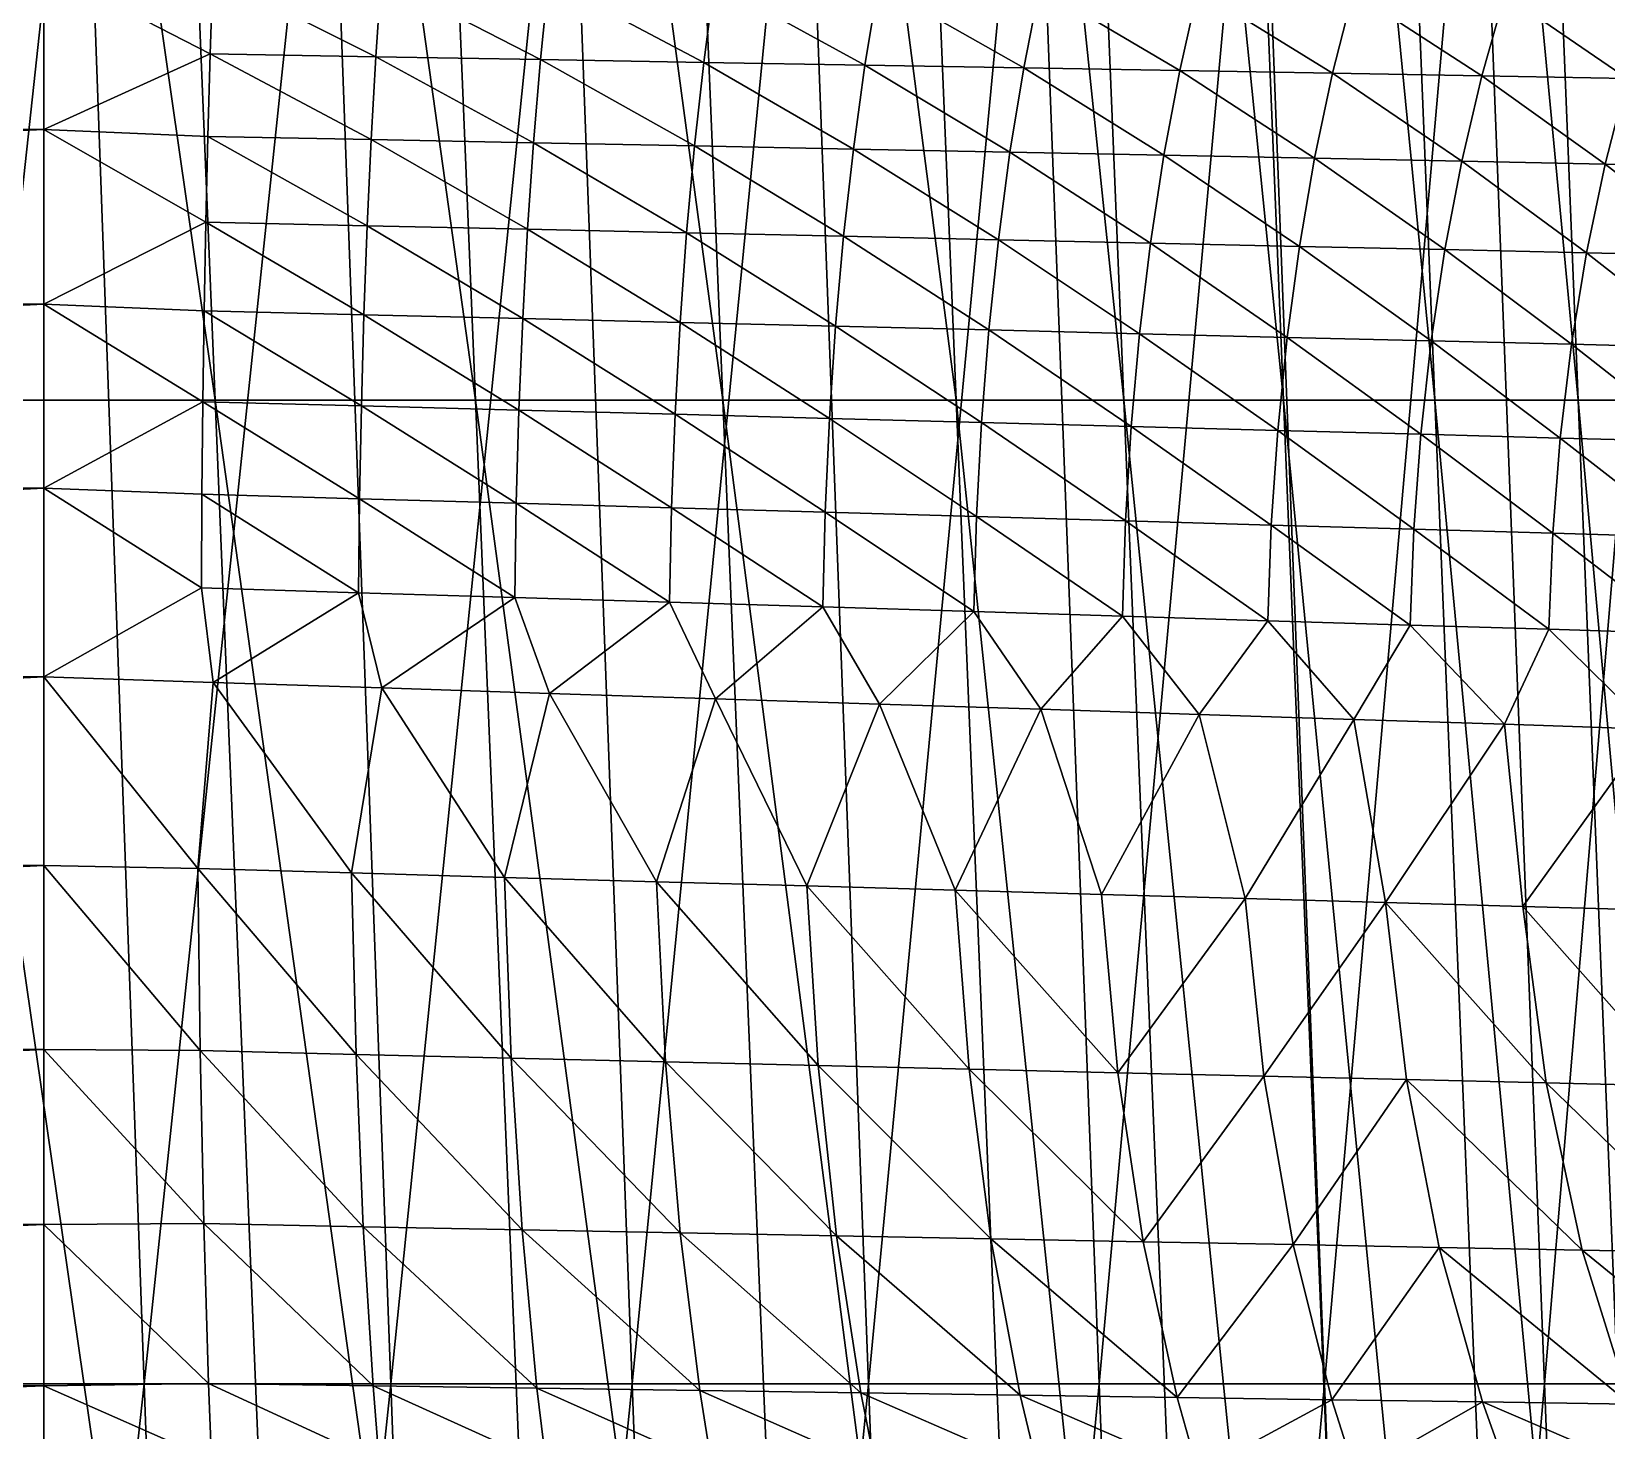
# Model space of a CAD drawing. Extents: x -53 to 3.8, y 0 to 88.2.
# Drawn here: x -8.336 to -5.725, y 11.463 to 13.783 of the extents above; entities that cross this region are included whole.
import ezdxf

# ---------------------------------------------------------------- set-up
doc = ezdxf.new("R2010")
doc.units = 0

msp = doc.modelspace()

# ---------------------------------------------------------------- linework, layer by layer
for points in [[(-8.03181, 13.1717, 22.8157), (-8.66363, 17.5623, 22.6966), (-8.21186, 17.5623, 22.1223)], [(-8.48517, 13.1717, 23.4017), (-8.66363, 17.5623, 22.6966), (-8.03181, 13.1717, 22.8157)], [(-7.60008, 13.1717, 22.2136), (-8.21186, 17.5623, 22.1223), (-7.78112, 17.5623, 21.5322)], [(-8.03181, 13.1717, 22.8157), (-8.21186, 17.5623, 22.1223), (-7.60008, 13.1717, 22.2136)], [(-7.78112, 17.5623, 21.5322), (-7.19036, 13.1717, 21.5965), (-7.60008, 13.1717, 22.2136)], [(-7.37176, 17.5623, 20.9272), (-7.19036, 13.1717, 21.5965), (-7.78112, 17.5623, 21.5322)], [(-7.37176, 17.5623, 20.9272), (-6.80306, 13.1717, 20.9651), (-7.19036, 13.1717, 21.5965)], [(-6.9842, 17.5623, 20.3082), (-6.80306, 13.1717, 20.9651), (-7.37176, 17.5623, 20.9272)], [(-6.9842, 17.5623, 20.3082), (-6.52513, 13.1717, 20.4784), (-6.80306, 13.1717, 20.9651)], [(-6.70566, 17.5623, 19.8308), (-6.52513, 13.1717, 20.4784), (-6.9842, 17.5623, 20.3082)], [(-6.70566, 17.5623, 19.8308), (-6.26048, 13.1717, 19.9843), (-6.52513, 13.1717, 20.4784)], [(-6.44004, 17.5623, 19.3463), (-6.26048, 13.1717, 19.9843), (-6.70566, 17.5623, 19.8308)], [(-6.44004, 17.5623, 19.3463), (-6.0093, 13.1717, 19.4834), (-6.26048, 13.1717, 19.9843)], [(-6.18752, 17.5623, 18.8548), (-6.0093, 13.1717, 19.4834), (-6.44004, 17.5623, 19.3463)], [(-6.18752, 17.5623, 18.8548), (-5.77178, 13.1717, 18.9759), (-6.0093, 13.1717, 19.4834)], [(-5.94829, 17.5623, 18.3568), (-5.77178, 13.1717, 18.9759), (-6.18752, 17.5623, 18.8548)], [(-5.94829, 17.5623, 18.3568), (-5.5481, 13.1717, 18.4622), (-5.77178, 13.1717, 18.9759)], [(-5.72253, 17.5623, 17.8527), (-5.5481, 13.1717, 18.4622), (-5.94829, 17.5623, 18.3568)], [(-46.3078, 10.7126), (-5.90286, 14.7126), (-2.82602, 10.7126)], [(-43.253, 14.7126), (-5.90286, 14.7126), (-46.3078, 10.7126)], [(-5.90286, 14.7126), (-5.53618, 14.7288), (-2.82602, 10.7126)], [(-8.56657, 11.5406, 29.5499), (-8.25328, 14.4258, 28.6869), (-8.66846, 14.4258, 29.0465)], [(-8.14959, 11.5406, 29.1863), (-8.25328, 14.4258, 28.6869), (-8.56657, 11.5406, 29.5499)], [(-8.14959, 11.5406, 29.1863), (-7.8462, 14.4258, 28.3182), (-8.25328, 14.4258, 28.6869)], [(-7.74082, 11.5406, 28.8134), (-7.8462, 14.4258, 28.3182), (-8.14959, 11.5406, 29.1863)], [(-7.74082, 11.5406, 28.8134), (-7.44742, 14.4258, 27.9405), (-7.8462, 14.4258, 28.3182)], [(-7.34049, 11.5406, 28.4315), (-7.44742, 14.4258, 27.9405), (-7.74082, 11.5406, 28.8134)], [(-7.34049, 11.5406, 28.4315), (-7.05715, 14.4258, 27.5541), (-7.44742, 14.4258, 27.9405)], [(-7.05715, 14.4258, 27.5541), (-7.34049, 11.5406, 28.4315), (-6.94881, 11.5406, 28.0408)], [(-6.67561, 14.4258, 27.1591), (-7.05715, 14.4258, 27.5541), (-6.94881, 11.5406, 28.0408)], [(-6.94881, 11.5406, 28.0408), (-6.56598, 11.5406, 27.6415), (-6.67561, 14.4258, 27.1591)], [(-6.56598, 11.5406, 27.6415), (-6.30299, 14.4258, 26.7558), (-6.67561, 14.4258, 27.1591)], [(-6.56598, 11.5406, 27.6415), (-6.19222, 11.5406, 27.2336), (-6.30299, 14.4258, 26.7558)], [(-6.19222, 11.5406, 27.2336), (-5.93951, 14.4258, 26.3441), (-6.30299, 14.4258, 26.7558)], [(-6.19222, 11.5406, 27.2336), (-5.82774, 11.5406, 26.8175), (-5.93951, 14.4258, 26.3441)], [(-5.82774, 11.5406, 26.8175), (-5.58549, 14.4258, 25.9244), (-5.93951, 14.4258, 26.3441)], [(-5.82774, 11.5406, 26.8175), (-5.47287, 11.5406, 26.3932), (-5.58549, 14.4258, 25.9244)], [(-8.31588, 13.8882, 3.61803), (-14.5826, 13.6206, 3.78201), (-8.31588, 13.6206, 3.78201)], [(-14.5826, 13.8882, 3.61803), (-14.5826, 13.6206, 3.78201), (-8.31588, 13.8882, 3.61803)], [(-8.31588, 13.8882, 3.61803), (-8.04008, 13.746, 3.71939), (-8.03564, 13.8765, 3.63357)], [(-8.31588, 13.8882, 3.61803), (-8.31588, 13.6206, 3.78201), (-8.04008, 13.746, 3.71939)], [(-8.03564, 13.8765, 3.63357), (-8.04008, 13.746, 3.71939), (-7.76531, 13.7413, 3.7436)], [(-8.03564, 13.8765, 3.63357), (-7.76531, 13.7413, 3.7436), (-7.75645, 13.8724, 3.65824)], [(-7.75645, 13.8724, 3.65824), (-7.76531, 13.7413, 3.7436), (-7.4923, 13.7366, 3.78192)], [(-7.4923, 13.7366, 3.78192), (-7.47905, 13.8683, 3.69725), (-7.75645, 13.8724, 3.65824)], [(-7.22178, 13.7319, 3.83426), (-7.47905, 13.8683, 3.69725), (-7.4923, 13.7366, 3.78192)], [(-7.2042, 13.8642, 3.7505), (-7.47905, 13.8683, 3.69725), (-7.22178, 13.7319, 3.83426)], [(-7.2042, 13.8642, 3.7505), (-7.22178, 13.7319, 3.83426), (-6.95451, 13.7273, 3.90049)], [(-6.93264, 13.8601, 3.81787), (-7.2042, 13.8642, 3.7505), (-6.95451, 13.7273, 3.90049)], [(-6.69116, 13.7227, 3.98037), (-6.93264, 13.8601, 3.81787), (-6.95451, 13.7273, 3.90049)], [(-6.66509, 13.8561, 3.89911), (-6.93264, 13.8601, 3.81787), (-6.69116, 13.7227, 3.98037)], [(-6.43243, 13.7182, 4.07363), (-6.66509, 13.8561, 3.89911), (-6.69116, 13.7227, 3.98037)], [(-6.40223, 13.8521, 3.99394), (-6.66509, 13.8561, 3.89911), (-6.43243, 13.7182, 4.07363)], [(-6.17898, 13.7138, 4.17999), (-6.40223, 13.8521, 3.99394), (-6.43243, 13.7182, 4.07363)], [(-6.14475, 13.8483, 4.10209), (-6.40223, 13.8521, 3.99394), (-6.17898, 13.7138, 4.17999)], [(-5.93148, 13.7094, 4.29918), (-6.14475, 13.8483, 4.10209), (-6.17898, 13.7138, 4.17999)], [(-5.89332, 13.8444, 4.22326), (-6.14475, 13.8483, 4.10209), (-5.93148, 13.7094, 4.29918)], [(-5.69062, 13.7052, 4.43093), (-5.89332, 13.8444, 4.22326), (-5.93148, 13.7094, 4.29918)], [(-5.64863, 13.8407, 4.35719), (-5.89332, 13.8444, 4.22326), (-5.69062, 13.7052, 4.43093)], [(-8.31588, 13.6206, 3.78201), (-8.04399, 13.6091, 3.79482), (-8.04008, 13.746, 3.71939)], [(-8.04008, 13.746, 3.71939), (-8.04399, 13.6091, 3.79482), (-7.77309, 13.6038, 3.81854)], [(-8.04008, 13.746, 3.71939), (-7.77309, 13.6038, 3.81854), (-7.76531, 13.7413, 3.7436)], [(-7.76531, 13.7413, 3.7436), (-7.77309, 13.6038, 3.81854), (-7.50392, 13.5985, 3.85617)], [(-7.76531, 13.7413, 3.7436), (-7.50392, 13.5985, 3.85617), (-7.4923, 13.7366, 3.78192)], [(-7.4923, 13.7366, 3.78192), (-7.50392, 13.5985, 3.85617), (-7.23718, 13.5933, 3.90762)], [(-7.23718, 13.5933, 3.90762), (-7.22178, 13.7319, 3.83426), (-7.4923, 13.7366, 3.78192)], [(-6.97363, 13.5881, 3.97276), (-7.22178, 13.7319, 3.83426), (-7.23718, 13.5933, 3.90762)], [(-6.95451, 13.7273, 3.90049), (-7.22178, 13.7319, 3.83426), (-6.97363, 13.5881, 3.97276)], [(-6.71394, 13.583, 4.05138), (-6.95451, 13.7273, 3.90049), (-6.97363, 13.5881, 3.97276)], [(-6.69116, 13.7227, 3.98037), (-6.95451, 13.7273, 3.90049), (-6.71394, 13.583, 4.05138)], [(-6.45879, 13.5779, 4.14318), (-6.69116, 13.7227, 3.98037), (-6.71394, 13.583, 4.05138)], [(-6.43243, 13.7182, 4.07363), (-6.69116, 13.7227, 3.98037), (-6.45879, 13.5779, 4.14318)], [(-6.20882, 13.573, 4.24791), (-6.43243, 13.7182, 4.07363), (-6.45879, 13.5779, 4.14318)], [(-6.17898, 13.7138, 4.17999), (-6.43243, 13.7182, 4.07363), (-6.20882, 13.573, 4.24791)], [(-5.96472, 13.5681, 4.36529), (-6.17898, 13.7138, 4.17999), (-6.20882, 13.573, 4.24791)], [(-5.93148, 13.7094, 4.29918), (-6.17898, 13.7138, 4.17999), (-5.96472, 13.5681, 4.36529)], [(-5.72715, 13.5633, 4.49507), (-5.93148, 13.7094, 4.29918), (-5.96472, 13.5681, 4.36529)], [(-5.69062, 13.7052, 4.43093), (-5.93148, 13.7094, 4.29918), (-5.72715, 13.5633, 4.49507)], [(-5.49679, 13.5587, 4.63692), (-5.69062, 13.7052, 4.43093), (-5.72715, 13.5633, 4.49507)], [(-8.31588, 13.6206, 3.78201), (-14.5826, 13.3307, 3.90211), (-8.31588, 13.3307, 3.90211)], [(-14.5826, 13.6206, 3.78201), (-14.5826, 13.3307, 3.90211), (-8.31588, 13.6206, 3.78201)], [(-8.31588, 13.6206, 3.78201), (-8.04733, 13.4668, 3.85932), (-8.04399, 13.6091, 3.79482)], [(-8.31588, 13.6206, 3.78201), (-8.31588, 13.3307, 3.90211), (-8.04733, 13.4668, 3.85932)], [(-8.04399, 13.6091, 3.79482), (-8.04733, 13.4668, 3.85932), (-7.77974, 13.4609, 3.88252)], [(-8.04399, 13.6091, 3.79482), (-7.77974, 13.4609, 3.88252), (-7.77309, 13.6038, 3.81854)], [(-7.77309, 13.6038, 3.81854), (-7.77974, 13.4609, 3.88252), (-7.51382, 13.4551, 3.91946)], [(-7.77309, 13.6038, 3.81854), (-7.51382, 13.4551, 3.91946), (-7.50392, 13.5985, 3.85617)], [(-7.50392, 13.5985, 3.85617), (-7.51382, 13.4551, 3.91946), (-7.25029, 13.4493, 3.97005)], [(-7.50392, 13.5985, 3.85617), (-7.25029, 13.4493, 3.97005), (-7.23718, 13.5933, 3.90762)], [(-7.23718, 13.5933, 3.90762), (-7.25029, 13.4493, 3.97005), (-6.98988, 13.4435, 4.03417)], [(-6.98988, 13.4435, 4.03417), (-6.97363, 13.5881, 3.97276), (-7.23718, 13.5933, 3.90762)], [(-6.73327, 13.4378, 4.11161), (-6.97363, 13.5881, 3.97276), (-6.98988, 13.4435, 4.03417)], [(-6.73327, 13.4378, 4.11161), (-6.71394, 13.583, 4.05138), (-6.97363, 13.5881, 3.97276)], [(-6.48111, 13.4322, 4.20208), (-6.71394, 13.583, 4.05138), (-6.73327, 13.4378, 4.11161)], [(-6.45879, 13.5779, 4.14318), (-6.71394, 13.583, 4.05138), (-6.48111, 13.4322, 4.20208)], [(-6.23406, 13.4267, 4.30534), (-6.45879, 13.5779, 4.14318), (-6.48111, 13.4322, 4.20208)], [(-6.20882, 13.573, 4.24791), (-6.45879, 13.5779, 4.14318), (-6.23406, 13.4267, 4.30534)], [(-5.99278, 13.4213, 4.42111), (-6.20882, 13.573, 4.24791), (-6.23406, 13.4267, 4.30534)], [(-5.96472, 13.5681, 4.36529), (-6.20882, 13.573, 4.24791), (-5.99278, 13.4213, 4.42111)], [(-5.75794, 13.4161, 4.54913), (-5.96472, 13.5681, 4.36529), (-5.99278, 13.4213, 4.42111)], [(-5.72715, 13.5633, 4.49507), (-5.96472, 13.5681, 4.36529), (-5.75794, 13.4161, 4.54913)], [(-5.5302, 13.411, 4.68911), (-5.72715, 13.5633, 4.49507), (-5.75794, 13.4161, 4.54913)], [(-5.49679, 13.5587, 4.63692), (-5.72715, 13.5633, 4.49507), (-5.5302, 13.411, 4.68911)], [(-8.31588, 13.3307, 3.90211), (-8.05008, 13.3199, 3.91243), (-8.04733, 13.4668, 3.85932)], [(-8.04733, 13.4668, 3.85932), (-8.05008, 13.3199, 3.91243), (-7.78519, 13.3134, 3.93508)], [(-8.04733, 13.4668, 3.85932), (-7.78519, 13.3134, 3.93508), (-7.77974, 13.4609, 3.88252)], [(-7.77974, 13.4609, 3.88252), (-7.78519, 13.3134, 3.93508), (-7.52193, 13.307, 3.97132)], [(-7.77974, 13.4609, 3.88252), (-7.52193, 13.307, 3.97132), (-7.51382, 13.4551, 3.91946)], [(-7.51382, 13.4551, 3.91946), (-7.52193, 13.307, 3.97132), (-7.261, 13.3006, 4.02109)], [(-7.51382, 13.4551, 3.91946), (-7.261, 13.3006, 4.02109), (-7.25029, 13.4493, 3.97005)], [(-7.25029, 13.4493, 3.97005), (-7.261, 13.3006, 4.02109), (-7.00313, 13.2943, 4.08426)], [(-7.25029, 13.4493, 3.97005), (-7.00313, 13.2943, 4.08426), (-6.98988, 13.4435, 4.03417)], [(-6.98988, 13.4435, 4.03417), (-7.00313, 13.2943, 4.08426), (-6.74899, 13.2881, 4.16062)], [(-6.74899, 13.2881, 4.16062), (-6.73327, 13.4378, 4.11161), (-6.98988, 13.4435, 4.03417)], [(-6.49923, 13.2819, 4.2499), (-6.73327, 13.4378, 4.11161), (-6.74899, 13.2881, 4.16062)], [(-6.49923, 13.2819, 4.2499), (-6.48111, 13.4322, 4.20208), (-6.73327, 13.4378, 4.11161)], [(-6.2545, 13.2759, 4.35185), (-6.48111, 13.4322, 4.20208), (-6.49923, 13.2819, 4.2499)], [(-6.2545, 13.2759, 4.35185), (-6.23406, 13.4267, 4.30534), (-6.48111, 13.4322, 4.20208)], [(-6.01546, 13.27, 4.4662), (-6.23406, 13.4267, 4.30534), (-6.2545, 13.2759, 4.35185)], [(-5.99278, 13.4213, 4.42111), (-6.23406, 13.4267, 4.30534), (-6.01546, 13.27, 4.4662)], [(-5.78276, 13.2643, 4.59271), (-5.99278, 13.4213, 4.42111), (-6.01546, 13.27, 4.4662)], [(-5.75794, 13.4161, 4.54913), (-5.99278, 13.4213, 4.42111), (-5.78276, 13.2643, 4.59271)], [(-5.55707, 13.2587, 4.73107), (-5.75794, 13.4161, 4.54913), (-5.78276, 13.2643, 4.59271)], [(-5.5302, 13.411, 4.68911), (-5.75794, 13.4161, 4.54913), (-5.55707, 13.2587, 4.73107)], [(-8.31588, 13.3307, 3.90211), (-14.5826, 13.0255, 3.97538), (-8.31588, 13.0255, 3.97538)], [(-14.5826, 13.3307, 3.90211), (-14.5826, 13.0255, 3.97538), (-8.31588, 13.3307, 3.90211)], [(-8.31588, 13.3307, 3.90211), (-8.05223, 13.1692, 3.95391), (-8.05008, 13.3199, 3.91243)], [(-8.31588, 13.3307, 3.90211), (-8.31588, 13.0255, 3.97538), (-8.05223, 13.1692, 3.95391)], [(-8.05008, 13.3199, 3.91243), (-8.05223, 13.1692, 3.95391), (-7.78944, 13.1622, 3.97598)], [(-8.05008, 13.3199, 3.91243), (-7.78944, 13.1622, 3.97598), (-7.78519, 13.3134, 3.93508)], [(-7.78519, 13.3134, 3.93508), (-7.78944, 13.1622, 3.97598), (-7.52822, 13.1552, 4.01154)], [(-7.78519, 13.3134, 3.93508), (-7.52822, 13.1552, 4.01154), (-7.52193, 13.307, 3.97132)], [(-7.52193, 13.307, 3.97132), (-7.52822, 13.1552, 4.01154), (-7.26928, 13.1483, 4.06052)], [(-7.52193, 13.307, 3.97132), (-7.26928, 13.1483, 4.06052), (-7.261, 13.3006, 4.02109)], [(-7.261, 13.3006, 4.02109), (-7.26928, 13.1483, 4.06052), (-7.01333, 13.1415, 4.12281)], [(-7.261, 13.3006, 4.02109), (-7.01333, 13.1415, 4.12281), (-7.00313, 13.2943, 4.08426)], [(-7.00313, 13.2943, 4.08426), (-7.01333, 13.1415, 4.12281), (-6.76104, 13.1347, 4.19819)], [(-7.00313, 13.2943, 4.08426), (-6.76104, 13.1347, 4.19819), (-6.74899, 13.2881, 4.16062)], [(-6.74899, 13.2881, 4.16062), (-6.76104, 13.1347, 4.19819), (-6.51306, 13.1281, 4.28641)], [(-6.51306, 13.1281, 4.28641), (-6.49923, 13.2819, 4.2499), (-6.74899, 13.2881, 4.16062)], [(-6.27004, 13.1215, 4.38723), (-6.49923, 13.2819, 4.2499), (-6.51306, 13.1281, 4.28641)], [(-6.27004, 13.1215, 4.38723), (-6.2545, 13.2759, 4.35185), (-6.49923, 13.2819, 4.2499)], [(-6.03263, 13.1152, 4.50037), (-6.2545, 13.2759, 4.35185), (-6.27004, 13.1215, 4.38723)], [(-6.03263, 13.1152, 4.50037), (-6.01546, 13.27, 4.4662), (-6.2545, 13.2759, 4.35185)], [(-5.80149, 13.1089, 4.6256), (-6.01546, 13.27, 4.4662), (-6.03263, 13.1152, 4.50037)], [(-5.80149, 13.1089, 4.6256), (-5.78276, 13.2643, 4.59271), (-6.01546, 13.27, 4.4662)], [(-5.57728, 13.1029, 4.76263), (-5.78276, 13.2643, 4.59271), (-5.80149, 13.1089, 4.6256)], [(-5.55707, 13.2587, 4.73107), (-5.78276, 13.2643, 4.59271), (-5.57728, 13.1029, 4.76263)], [(-8.95959, 13.1717, 23.9708), (-8.3067, 8.78113, 24.1069), (-8.78331, 8.78113, 24.6875)], [(-8.48517, 13.1717, 23.4017), (-8.3067, 8.78113, 24.1069), (-8.95959, 13.1717, 23.9708)], [(-7.85175, 8.78113, 23.5091), (-8.48517, 13.1717, 23.4017), (-8.03181, 13.1717, 22.8157)], [(-8.3067, 8.78113, 24.1069), (-8.48517, 13.1717, 23.4017), (-7.85175, 8.78113, 23.5091)], [(-8.31588, 13.0255, 3.97538), (-8.05376, 13.0157, 3.98358), (-8.05223, 13.1692, 3.95391)], [(-8.05223, 13.1692, 3.95391), (-8.05376, 13.0157, 3.98358), (-7.79246, 13.0082, 4.00504)], [(-8.05223, 13.1692, 3.95391), (-7.79246, 13.0082, 4.00504), (-7.78944, 13.1622, 3.97598)], [(-7.41904, 8.78113, 22.895), (-8.03181, 13.1717, 22.8157), (-7.60008, 13.1717, 22.2136)], [(-7.85175, 8.78113, 23.5091), (-8.03181, 13.1717, 22.8157), (-7.41904, 8.78113, 22.895)], [(-7.60008, 13.1717, 22.2136), (-7.00896, 8.78113, 22.2657), (-7.41904, 8.78113, 22.895)], [(-7.19036, 13.1717, 21.5965), (-7.00896, 8.78113, 22.2657), (-7.60008, 13.1717, 22.2136)], [(-7.19036, 13.1717, 21.5965), (-6.62192, 8.78113, 21.622), (-7.00896, 8.78113, 22.2657)], [(-6.80306, 13.1717, 20.9651), (-6.62192, 8.78113, 21.622), (-7.19036, 13.1717, 21.5965)], [(-6.80306, 13.1717, 20.9651), (-6.3446, 8.78113, 21.1259), (-6.62192, 8.78113, 21.622)], [(-6.52513, 13.1717, 20.4784), (-6.3446, 8.78113, 21.1259), (-6.80306, 13.1717, 20.9651)], [(-6.52513, 13.1717, 20.4784), (-6.08092, 8.78113, 20.6224), (-6.3446, 8.78113, 21.1259)], [(-6.26048, 13.1717, 19.9843), (-6.08092, 8.78113, 20.6224), (-6.52513, 13.1717, 20.4784)], [(-6.26048, 13.1717, 19.9843), (-5.83108, 8.78113, 20.112), (-6.08092, 8.78113, 20.6224)], [(-6.0093, 13.1717, 19.4834), (-5.83108, 8.78113, 20.112), (-6.26048, 13.1717, 19.9843)], [(-6.0093, 13.1717, 19.4834), (-5.59527, 8.78113, 19.5949), (-5.83108, 8.78113, 20.112)], [(-5.77178, 13.1717, 18.9759), (-5.59527, 8.78113, 19.5949), (-6.0093, 13.1717, 19.4834)], [(-5.77178, 13.1717, 18.9759), (-5.37368, 8.78113, 19.0717), (-5.59527, 8.78113, 19.5949)], [(-5.5481, 13.1717, 18.4622), (-5.37368, 8.78113, 19.0717), (-5.77178, 13.1717, 18.9759)], [(-7.78944, 13.1622, 3.97598), (-7.79246, 13.0082, 4.00504), (-7.53266, 13.0007, 4.03992)], [(-7.78944, 13.1622, 3.97598), (-7.53266, 13.0007, 4.03992), (-7.52822, 13.1552, 4.01154)], [(-7.52822, 13.1552, 4.01154), (-7.53266, 13.0007, 4.03992), (-7.27508, 12.9933, 4.08815)], [(-7.52822, 13.1552, 4.01154), (-7.27508, 12.9933, 4.08815), (-7.26928, 13.1483, 4.06052)], [(-7.26928, 13.1483, 4.06052), (-7.27508, 12.9933, 4.08815), (-7.02043, 12.986, 4.14964)], [(-7.26928, 13.1483, 4.06052), (-7.02043, 12.986, 4.14964), (-7.01333, 13.1415, 4.12281)], [(-7.01333, 13.1415, 4.12281), (-7.02043, 12.986, 4.14964), (-6.76937, 12.9787, 4.22416)], [(-7.01333, 13.1415, 4.12281), (-6.76937, 12.9787, 4.22416), (-6.76104, 13.1347, 4.19819)], [(-6.76104, 13.1347, 4.19819), (-6.76937, 12.9787, 4.22416), (-6.52255, 12.9716, 4.31147)], [(-6.76104, 13.1347, 4.19819), (-6.52255, 12.9716, 4.31147), (-6.51306, 13.1281, 4.28641)], [(-6.51306, 13.1281, 4.28641), (-6.52255, 12.9716, 4.31147), (-6.28063, 12.9646, 4.41132)], [(-6.28063, 12.9646, 4.41132), (-6.27004, 13.1215, 4.38723), (-6.51306, 13.1281, 4.28641)], [(-6.04425, 12.9577, 4.52347), (-6.27004, 13.1215, 4.38723), (-6.28063, 12.9646, 4.41132)], [(-6.04425, 12.9577, 4.52347), (-6.03263, 13.1152, 4.50037), (-6.27004, 13.1215, 4.38723)], [(-5.81406, 12.951, 4.64767), (-6.03263, 13.1152, 4.50037), (-6.04425, 12.9577, 4.52347)], [(-5.81406, 12.951, 4.64767), (-5.80149, 13.1089, 4.6256), (-6.03263, 13.1152, 4.50037)], [(-5.59073, 12.9446, 4.78364), (-5.80149, 13.1089, 4.6256), (-5.81406, 12.951, 4.64767)], [(-5.59073, 12.9446, 4.78364), (-5.57728, 13.1029, 4.76263), (-5.80149, 13.1089, 4.6256)], [(-8.31588, 13.0255, 3.97538), (-14.5826, 12.7126, 4), (-8.31588, 12.7126, 4)], [(-14.5826, 13.0255, 3.97538), (-14.5826, 12.7126, 4), (-8.31588, 13.0255, 3.97538)], [(-8.31588, 13.0255, 3.97538), (-8.05468, 12.8604, 4.00125), (-8.05376, 13.0157, 3.98358)], [(-8.31588, 13.0255, 3.97538), (-8.31588, 12.7126, 4), (-8.05468, 12.8604, 4.00125)], [(-8.05376, 13.0157, 3.98358), (-8.05468, 12.8604, 4.00125), (-7.79422, 12.8524, 4.02208)], [(-8.05376, 13.0157, 3.98358), (-7.79422, 12.8524, 4.02208), (-7.79246, 13.0082, 4.00504)], [(-7.79246, 13.0082, 4.00504), (-7.79422, 12.8524, 4.02208), (-7.53523, 12.8445, 4.0563)], [(-7.79246, 13.0082, 4.00504), (-7.53523, 12.8445, 4.0563), (-7.53266, 13.0007, 4.03992)], [(-7.53266, 13.0007, 4.03992), (-7.53523, 12.8445, 4.0563), (-7.27838, 12.8366, 4.10383)], [(-7.53266, 13.0007, 4.03992), (-7.27838, 12.8366, 4.10383), (-7.27508, 12.9933, 4.08815)], [(-7.27508, 12.9933, 4.08815), (-7.27838, 12.8366, 4.10383), (-7.02439, 12.8288, 4.16458)], [(-7.27508, 12.9933, 4.08815), (-7.02439, 12.8288, 4.16458), (-7.02043, 12.986, 4.14964)], [(-7.02043, 12.986, 4.14964), (-7.02439, 12.8288, 4.16458), (-6.77392, 12.8211, 4.23835)], [(-7.02043, 12.986, 4.14964), (-6.77392, 12.8211, 4.23835), (-6.76937, 12.9787, 4.22416)], [(-6.76937, 12.9787, 4.22416), (-6.77392, 12.8211, 4.23835), (-6.52764, 12.8135, 4.3249)], [(-6.76937, 12.9787, 4.22416), (-6.52764, 12.8135, 4.3249), (-6.52255, 12.9716, 4.31147)], [(-6.52255, 12.9716, 4.31147), (-6.52764, 12.8135, 4.3249), (-6.28619, 12.806, 4.42397)], [(-6.52255, 12.9716, 4.31147), (-6.28619, 12.806, 4.42397), (-6.28063, 12.9646, 4.41132)], [(-6.28063, 12.9646, 4.41132), (-6.28619, 12.806, 4.42397), (-6.05021, 12.7987, 4.53534)], [(-6.05021, 12.7987, 4.53534), (-6.04425, 12.9577, 4.52347), (-6.28063, 12.9646, 4.41132)], [(-5.82038, 12.7917, 4.65877), (-6.04425, 12.9577, 4.52347), (-6.05021, 12.7987, 4.53534)], [(-5.82038, 12.7917, 4.65877), (-5.81406, 12.951, 4.64767), (-6.04425, 12.9577, 4.52347)], [(-5.59734, 12.7848, 4.79397), (-5.81406, 12.951, 4.64767), (-5.82038, 12.7917, 4.65877)], [(-5.59734, 12.7848, 4.79397), (-5.59073, 12.9446, 4.78364), (-5.81406, 12.951, 4.64767)], [(-8.05468, 12.8604, 4.00125), (-8.31588, 12.7126, 4), (-8.03533, 12.7036, 4.00782)], [(-8.05468, 12.8604, 4.00125), (-8.03533, 12.7036, 4.00782), (-7.79422, 12.8524, 4.02208)], [(-7.79422, 12.8524, 4.02208), (-8.03533, 12.7036, 4.00782), (-7.75563, 12.6945, 4.0312)], [(-7.79422, 12.8524, 4.02208), (-7.75563, 12.6945, 4.0312), (-7.53523, 12.8445, 4.0563)], [(-7.53523, 12.8445, 4.0563), (-7.75563, 12.6945, 4.0312), (-7.47766, 12.6855, 4.07002)], [(-7.53523, 12.8445, 4.0563), (-7.47766, 12.6855, 4.07002), (-7.27838, 12.8366, 4.10383)], [(-7.27838, 12.8366, 4.10383), (-7.47766, 12.6855, 4.07002), (-7.20227, 12.6766, 4.12414)], [(-7.27838, 12.8366, 4.10383), (-7.20227, 12.6766, 4.12414), (-7.02439, 12.8288, 4.16458)], [(-7.02439, 12.8288, 4.16458), (-7.20227, 12.6766, 4.12414), (-6.93032, 12.6678, 4.19344)], [(-7.02439, 12.8288, 4.16458), (-6.93032, 12.6678, 4.19344), (-6.77392, 12.8211, 4.23835)], [(-6.77392, 12.8211, 4.23835), (-6.93032, 12.6678, 4.19344), (-6.6627, 12.6591, 4.27781)], [(-6.77392, 12.8211, 4.23835), (-6.6627, 12.6591, 4.27781), (-6.52764, 12.8135, 4.3249)], [(-6.52764, 12.8135, 4.3249), (-6.6627, 12.6591, 4.27781), (-6.40028, 12.6506, 4.37706)], [(-6.52764, 12.8135, 4.3249), (-6.40028, 12.6506, 4.37706), (-6.28619, 12.806, 4.42397)], [(-6.28619, 12.806, 4.42397), (-6.40028, 12.6506, 4.37706), (-6.14382, 12.6422, 4.49075)], [(-6.28619, 12.806, 4.42397), (-6.14382, 12.6422, 4.49075), (-6.05021, 12.7987, 4.53534)], [(-6.05021, 12.7987, 4.53534), (-6.14382, 12.6422, 4.49075), (-5.89405, 12.6341, 4.61846)], [(-5.89405, 12.6341, 4.61846), (-5.82038, 12.7917, 4.65877), (-6.05021, 12.7987, 4.53534)], [(-5.65174, 12.6263, 4.75973), (-5.82038, 12.7917, 4.65877), (-5.89405, 12.6341, 4.61846)], [(-5.59734, 12.7848, 4.79397), (-5.82038, 12.7917, 4.65877), (-5.65174, 12.6263, 4.75973)], [(-8.31588, 12.7126, 4), (-14.5826, 12.3998, 3.97538), (-8.31588, 12.3998, 3.97538)], [(-14.5826, 12.7126, 4), (-14.5826, 12.3998, 3.97538), (-8.31588, 12.7126, 4)], [(-8.31588, 12.7126, 4), (-8.06053, 12.3949, 3.98095), (-8.03533, 12.7036, 4.00782)], [(-8.31588, 12.3998, 3.97538), (-8.06053, 12.3949, 3.98095), (-8.31588, 12.7126, 4)], [(-8.06053, 12.3949, 3.98095), (-7.8057, 12.3876, 3.9991), (-8.03533, 12.7036, 4.00782)], [(-8.03533, 12.7036, 4.00782), (-7.8057, 12.3876, 3.9991), (-7.75563, 12.6945, 4.0312)], [(-7.8057, 12.3876, 3.9991), (-7.55205, 12.3803, 4.03001), (-7.75563, 12.6945, 4.0312)], [(-7.75563, 12.6945, 4.0312), (-7.55205, 12.3803, 4.03001), (-7.47766, 12.6855, 4.07002)], [(-7.55205, 12.3803, 4.03001), (-7.30022, 12.3731, 4.07361), (-7.47766, 12.6855, 4.07002)], [(-7.47766, 12.6855, 4.07002), (-7.30022, 12.3731, 4.07361), (-7.20227, 12.6766, 4.12414)], [(-7.30022, 12.3731, 4.07361), (-7.05086, 12.366, 4.1298), (-7.20227, 12.6766, 4.12414)], [(-7.20227, 12.6766, 4.12414), (-7.05086, 12.366, 4.1298), (-6.93032, 12.6678, 4.19344)], [(-7.05086, 12.366, 4.1298), (-6.80462, 12.359, 4.1985), (-6.93032, 12.6678, 4.19344)], [(-6.93032, 12.6678, 4.19344), (-6.80462, 12.359, 4.1985), (-6.6627, 12.6591, 4.27781)], [(-6.80462, 12.359, 4.1985), (-6.56216, 12.3521, 4.27966), (-6.6627, 12.6591, 4.27781)], [(-6.6627, 12.6591, 4.27781), (-6.56216, 12.3521, 4.27966), (-6.40028, 12.6506, 4.37706)], [(-6.56216, 12.3521, 4.27966), (-6.32395, 12.3453, 4.37312), (-6.40028, 12.6506, 4.37706)], [(-6.40028, 12.6506, 4.37706), (-6.32395, 12.3453, 4.37312), (-6.14382, 12.6422, 4.49075)], [(-6.32395, 12.3453, 4.37312), (-6.09107, 12.3386, 4.47833), (-6.14382, 12.6422, 4.49075)], [(-6.14382, 12.6422, 4.49075), (-6.09107, 12.3386, 4.47833), (-5.89405, 12.6341, 4.61846)], [(-5.89405, 12.6341, 4.61846), (-6.09107, 12.3386, 4.47833), (-5.86357, 12.3322, 4.59519)], [(-5.86357, 12.3322, 4.59519), (-5.65174, 12.6263, 4.75973), (-5.89405, 12.6341, 4.61846)], [(-5.64218, 12.3259, 4.72331), (-5.65174, 12.6263, 4.75973), (-5.86357, 12.3322, 4.59519)], [(-8.31588, 12.3998, 3.97538), (-14.5826, 12.0946, 3.90211), (-8.31588, 12.0946, 3.90211)], [(-14.5826, 12.3998, 3.97538), (-14.5826, 12.0946, 3.90211), (-8.31588, 12.3998, 3.97538)], [(-8.05686, 12.093, 3.90809), (-8.06053, 12.3949, 3.98095), (-8.31588, 12.3998, 3.97538)], [(-8.31588, 12.0946, 3.90211), (-8.05686, 12.093, 3.90809), (-8.31588, 12.3998, 3.97538)], [(-8.06053, 12.3949, 3.98095), (-7.79828, 12.0868, 3.92566), (-7.8057, 12.3876, 3.9991)], [(-7.79828, 12.0868, 3.92566), (-8.06053, 12.3949, 3.98095), (-8.05686, 12.093, 3.90809)], [(-7.8057, 12.3876, 3.9991), (-7.54081, 12.0805, 3.95621), (-7.55205, 12.3803, 4.03001)], [(-7.8057, 12.3876, 3.9991), (-7.79828, 12.0868, 3.92566), (-7.54081, 12.0805, 3.95621)], [(-7.55205, 12.3803, 4.03001), (-7.28511, 12.0744, 3.99964), (-7.30022, 12.3731, 4.07361)], [(-7.55205, 12.3803, 4.03001), (-7.54081, 12.0805, 3.95621), (-7.28511, 12.0744, 3.99964)], [(-7.30022, 12.3731, 4.07361), (-7.03184, 12.0683, 4.05589), (-7.05086, 12.366, 4.1298)], [(-7.30022, 12.3731, 4.07361), (-7.28511, 12.0744, 3.99964), (-7.03184, 12.0683, 4.05589)], [(-7.05086, 12.366, 4.1298), (-6.78165, 12.0623, 4.12487), (-6.80462, 12.359, 4.1985)], [(-7.05086, 12.366, 4.1298), (-7.03184, 12.0683, 4.05589), (-6.78165, 12.0623, 4.12487)], [(-6.80462, 12.359, 4.1985), (-6.53525, 12.0564, 4.20654), (-6.56216, 12.3521, 4.27966)], [(-6.80462, 12.359, 4.1985), (-6.78165, 12.0623, 4.12487), (-6.53525, 12.0564, 4.20654)], [(-6.56216, 12.3521, 4.27966), (-6.53525, 12.0564, 4.20654), (-6.32395, 12.3453, 4.37312)], [(-6.53525, 12.0564, 4.20654), (-6.2929, 12.0505, 4.30082), (-6.32395, 12.3453, 4.37312)], [(-6.32395, 12.3453, 4.37312), (-6.2929, 12.0505, 4.30082), (-6.09107, 12.3386, 4.47833)], [(-6.2929, 12.0505, 4.30082), (-6.05626, 12.0449, 4.40695), (-6.09107, 12.3386, 4.47833)], [(-6.09107, 12.3386, 4.47833), (-5.82485, 12.0394, 4.52503), (-5.86357, 12.3322, 4.59519)], [(-6.09107, 12.3386, 4.47833), (-6.05626, 12.0449, 4.40695), (-5.82485, 12.0394, 4.52503)], [(-5.86357, 12.3322, 4.59519), (-5.82485, 12.0394, 4.52503), (-5.5996, 12.034, 4.6546)], [(-5.5996, 12.034, 4.6546), (-5.64218, 12.3259, 4.72331), (-5.86357, 12.3322, 4.59519)], [(-8.31588, 12.0946, 3.90211), (-14.5826, 11.8047, 3.78201), (-8.31588, 11.8047, 3.78201)], [(-14.5826, 12.0946, 3.90211), (-14.5826, 11.8047, 3.78201), (-8.31588, 12.0946, 3.90211)], [(-8.05087, 11.8061, 3.7894), (-8.05686, 12.093, 3.90809), (-8.31588, 12.0946, 3.90211)], [(-8.31588, 11.8047, 3.78201), (-8.05087, 11.8061, 3.7894), (-8.31588, 12.0946, 3.90211)], [(-7.78627, 11.801, 3.80686), (-8.05686, 12.093, 3.90809), (-8.05087, 11.8061, 3.7894)], [(-7.79828, 12.0868, 3.92566), (-8.05686, 12.093, 3.90809), (-7.78627, 11.801, 3.80686)], [(-7.79828, 12.0868, 3.92566), (-7.52275, 11.7959, 3.8376), (-7.54081, 12.0805, 3.95621)], [(-7.78627, 11.801, 3.80686), (-7.52275, 11.7959, 3.8376), (-7.79828, 12.0868, 3.92566)], [(-7.54081, 12.0805, 3.95621), (-7.26099, 11.7908, 3.88155), (-7.28511, 12.0744, 3.99964)], [(-7.54081, 12.0805, 3.95621), (-7.52275, 11.7959, 3.8376), (-7.26099, 11.7908, 3.88155)], [(-7.28511, 12.0744, 3.99964), (-7.00166, 11.7858, 3.93864), (-7.03184, 12.0683, 4.05589)], [(-7.28511, 12.0744, 3.99964), (-7.26099, 11.7908, 3.88155), (-7.00166, 11.7858, 3.93864)], [(-7.03184, 12.0683, 4.05589), (-6.74545, 11.7809, 4.00878), (-6.78165, 12.0623, 4.12487)], [(-7.03184, 12.0683, 4.05589), (-7.00166, 11.7858, 3.93864), (-6.74545, 11.7809, 4.00878)], [(-6.78165, 12.0623, 4.12487), (-6.49306, 11.776, 4.09194), (-6.53525, 12.0564, 4.20654)], [(-6.78165, 12.0623, 4.12487), (-6.74545, 11.7809, 4.00878), (-6.49306, 11.776, 4.09194)], [(-6.53525, 12.0564, 4.20654), (-6.49306, 11.776, 4.09194), (-6.2929, 12.0505, 4.30082)], [(-6.49306, 11.776, 4.09194), (-6.2446, 11.7713, 4.18812), (-6.2929, 12.0505, 4.30082)], [(-6.2929, 12.0505, 4.30082), (-6.2446, 11.7713, 4.18812), (-6.05626, 12.0449, 4.40695)], [(-6.2446, 11.7713, 4.18812), (-6.00232, 11.7666, 4.2963), (-6.05626, 12.0449, 4.40695)], [(-6.05626, 12.0449, 4.40695), (-5.76516, 11.7621, 4.41684), (-5.82485, 12.0394, 4.52503)], [(-6.05626, 12.0449, 4.40695), (-6.00232, 11.7666, 4.2963), (-5.76516, 11.7621, 4.41684)], [(-5.82485, 12.0394, 4.52503), (-5.53429, 11.7577, 4.54918), (-5.5996, 12.034, 4.6546)], [(-5.82485, 12.0394, 4.52503), (-5.76516, 11.7621, 4.41684), (-5.53429, 11.7577, 4.54918)], [(-8.31588, 11.8047, 3.78201), (-14.5826, 11.5371, 3.61803), (-8.31588, 11.5371, 3.61803)], [(-14.5826, 11.8047, 3.78201), (-14.5826, 11.5371, 3.61803), (-8.31588, 11.8047, 3.78201)], [(-8.04272, 11.5411, 3.6277), (-8.05087, 11.8061, 3.7894), (-8.31588, 11.8047, 3.78201)], [(-8.31588, 11.5371, 3.61803), (-8.04272, 11.5411, 3.6277), (-8.31588, 11.8047, 3.78201)], [(-8.05087, 11.8061, 3.7894), (-7.76996, 11.5371, 3.64549), (-7.78627, 11.801, 3.80686)], [(-8.04272, 11.5411, 3.6277), (-7.76996, 11.5371, 3.64549), (-8.05087, 11.8061, 3.7894)], [(-7.78627, 11.801, 3.80686), (-7.49829, 11.5331, 3.67698), (-7.52275, 11.7959, 3.8376)], [(-7.76996, 11.5371, 3.64549), (-7.49829, 11.5331, 3.67698), (-7.78627, 11.801, 3.80686)], [(-7.52275, 11.7959, 3.8376), (-7.22842, 11.5291, 3.7221), (-7.26099, 11.7908, 3.88155)], [(-7.49829, 11.5331, 3.67698), (-7.22842, 11.5291, 3.7221), (-7.52275, 11.7959, 3.8376)], [(-7.26099, 11.7908, 3.88155), (-6.96104, 11.5252, 3.78077), (-7.00166, 11.7858, 3.93864)], [(-7.22842, 11.5291, 3.7221), (-6.96104, 11.5252, 3.78077), (-7.26099, 11.7908, 3.88155)], [(-7.00166, 11.7858, 3.93864), (-6.69685, 11.5214, 3.85292), (-6.74545, 11.7809, 4.00878)], [(-7.00166, 11.7858, 3.93864), (-6.96104, 11.5252, 3.78077), (-6.69685, 11.5214, 3.85292)], [(-6.74545, 11.7809, 4.00878), (-6.43658, 11.5176, 3.9385), (-6.49306, 11.776, 4.09194)], [(-6.74545, 11.7809, 4.00878), (-6.69685, 11.5214, 3.85292), (-6.43658, 11.5176, 3.9385)], [(-6.49306, 11.776, 4.09194), (-6.43658, 11.5176, 3.9385), (-6.2446, 11.7713, 4.18812)], [(-6.43658, 11.5176, 3.9385), (-6.18016, 11.5139, 4.0376), (-6.2446, 11.7713, 4.18812)], [(-6.2446, 11.7713, 4.18812), (-6.18016, 11.5139, 4.0376), (-6.00232, 11.7666, 4.2963)], [(-6.18016, 11.5139, 4.0376), (-5.93047, 11.5103, 4.14893), (-6.00232, 11.7666, 4.2963)], [(-6.00232, 11.7666, 4.2963), (-5.68586, 11.5068, 4.27309), (-5.76516, 11.7621, 4.41684)], [(-6.00232, 11.7666, 4.2963), (-5.93047, 11.5103, 4.14893), (-5.68586, 11.5068, 4.27309)], [(-5.76516, 11.7621, 4.41684), (-5.44773, 11.5033, 4.40943), (-5.53429, 11.7577, 4.54918)], [(-5.76516, 11.7621, 4.41684), (-5.68586, 11.5068, 4.27309), (-5.44773, 11.5033, 4.40943)], [(-8.31588, 11.5371, 3.61803), (-14.5826, 11.2984, 3.41421), (-8.31588, 11.2984, 3.41421)], [(-14.5826, 11.5371, 3.61803), (-14.5826, 11.2984, 3.41421), (-8.31588, 11.5371, 3.61803)], [(-8.46469, 8.65545, 30.0533), (-8.14959, 11.5406, 29.1863), (-8.56657, 11.5406, 29.5499)], [(-8.04589, 8.65545, 29.6856), (-8.14959, 11.5406, 29.1863), (-8.46469, 8.65545, 30.0533)], [(-8.0377, 11.4141, 3.52804), (-8.04272, 11.5411, 3.6277), (-8.31588, 11.5371, 3.61803)], [(-8.31588, 11.2984, 3.41421), (-8.0377, 11.4141, 3.52804), (-8.31588, 11.5371, 3.61803)], [(-8.04589, 8.65545, 29.6856), (-7.74082, 11.5406, 28.8134), (-8.14959, 11.5406, 29.1863)], [(-7.63545, 8.65545, 29.3086), (-7.74082, 11.5406, 28.8134), (-8.04589, 8.65545, 29.6856)], [(-8.04272, 11.5411, 3.6277), (-7.75992, 11.4106, 3.54618), (-7.76996, 11.5371, 3.64549)], [(-8.0377, 11.4141, 3.52804), (-7.75992, 11.4106, 3.54618), (-8.04272, 11.5411, 3.6277)], [(-7.76996, 11.5371, 3.64549), (-7.48326, 11.4072, 3.57827), (-7.49829, 11.5331, 3.67698)], [(-7.75992, 11.4106, 3.54618), (-7.48326, 11.4072, 3.57827), (-7.76996, 11.5371, 3.64549)], [(-7.63545, 8.65545, 29.3086), (-7.34049, 11.5406, 28.4315), (-7.74082, 11.5406, 28.8134)], [(-7.34049, 11.5406, 28.4315), (-7.63545, 8.65545, 29.3086), (-7.23357, 8.65545, 28.9225)], [(-7.49829, 11.5331, 3.67698), (-7.20843, 11.4038, 3.62423), (-7.22842, 11.5291, 3.7221)], [(-7.48326, 11.4072, 3.57827), (-7.20843, 11.4038, 3.62423), (-7.49829, 11.5331, 3.67698)], [(-6.94881, 11.5406, 28.0408), (-7.34049, 11.5406, 28.4315), (-7.23357, 8.65545, 28.9225)], [(-7.23357, 8.65545, 28.9225), (-6.84047, 8.65545, 28.5275), (-6.94881, 11.5406, 28.0408)], [(-7.22842, 11.5291, 3.7221), (-6.93613, 11.4005, 3.684), (-6.96104, 11.5252, 3.78077)], [(-7.20843, 11.4038, 3.62423), (-6.93613, 11.4005, 3.684), (-7.22842, 11.5291, 3.7221)], [(-6.96104, 11.5252, 3.78077), (-6.66709, 11.3972, 3.7575), (-6.69685, 11.5214, 3.85292)], [(-6.93613, 11.4005, 3.684), (-6.66709, 11.3972, 3.7575), (-6.96104, 11.5252, 3.78077)], [(-6.84047, 8.65545, 28.5275), (-6.56598, 11.5406, 27.6415), (-6.94881, 11.5406, 28.0408)], [(-6.84047, 8.65545, 28.5275), (-6.45636, 8.65545, 28.1238), (-6.56598, 11.5406, 27.6415)], [(-6.69685, 11.5214, 3.85292), (-6.40204, 11.3939, 3.84468), (-6.43658, 11.5176, 3.9385)], [(-6.66709, 11.3972, 3.7575), (-6.40204, 11.3939, 3.84468), (-6.69685, 11.5214, 3.85292)], [(-6.45636, 8.65545, 28.1238), (-6.19222, 11.5406, 27.2336), (-6.56598, 11.5406, 27.6415)], [(-6.45636, 8.65545, 28.1238), (-6.08145, 8.65545, 27.7115), (-6.19222, 11.5406, 27.2336)], [(-6.43658, 11.5176, 3.9385), (-6.40204, 11.3939, 3.84468), (-6.18016, 11.5139, 4.0376)], [(-6.08145, 8.65545, 27.7115), (-5.82774, 11.5406, 26.8175), (-6.19222, 11.5406, 27.2336)], [(-6.08145, 8.65545, 27.7115), (-5.71597, 8.65545, 27.2908), (-5.82774, 11.5406, 26.8175)], [(-5.71597, 8.65545, 27.2908), (-5.47287, 11.5406, 26.3932), (-5.82774, 11.5406, 26.8175)], [(-6.40204, 11.3939, 3.84468), (-6.14082, 11.3907, 3.94566), (-6.18016, 11.5139, 4.0376)], [(-6.14082, 11.3907, 3.94566), (-5.93047, 11.5103, 4.14893), (-6.18016, 11.5139, 4.0376)], [(-6.14082, 11.3907, 3.94566), (-5.88664, 11.3877, 4.05903), (-5.93047, 11.5103, 4.14893)], [(-5.93047, 11.5103, 4.14893), (-5.63755, 11.3846, 4.1855), (-5.68586, 11.5068, 4.27309)], [(-5.88664, 11.3877, 4.05903), (-5.63755, 11.3846, 4.1855), (-5.93047, 11.5103, 4.14893)]]:
    msp.add_3dface(points)

doc.saveas('drawing.dxf')
